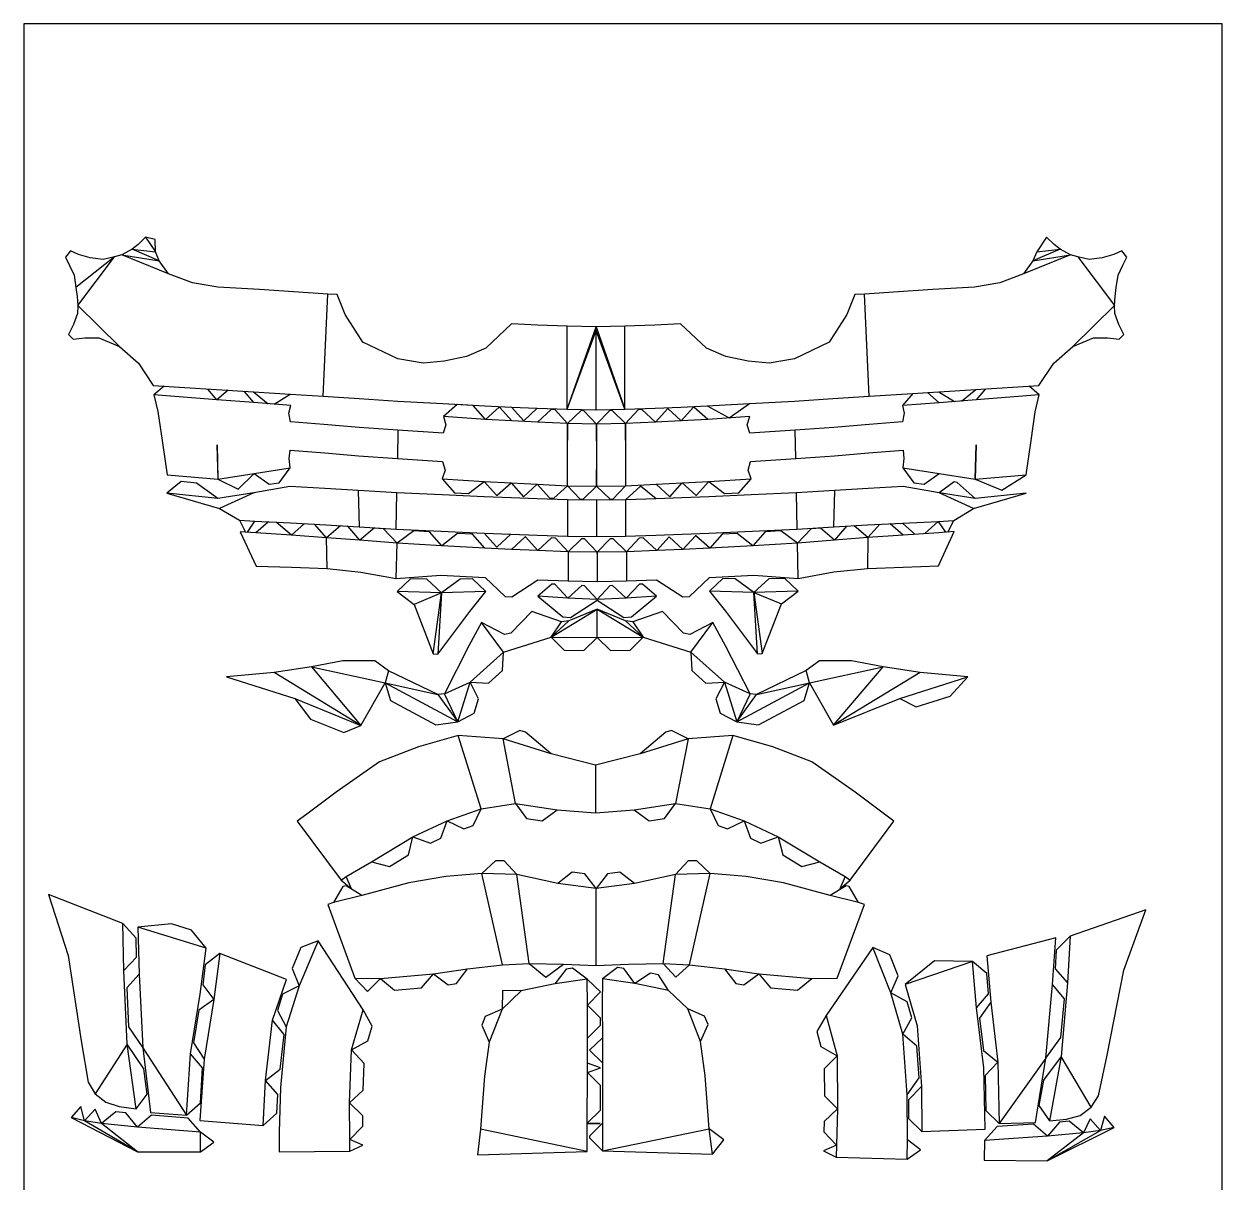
# Model space of a CAD drawing. Extents: x 35 to 967, y 23 to 835.
# Drawn here: x 35.2 to 492.2, y 393 to 834.9 of the extents above; entities that cross this region are included whole.
import ezdxf

# ---------------------------------------------------------------- set-up
doc = ezdxf.new("R2010")
doc.units = 0
doc.header["$MEASUREMENT"] = 0
for name, color, linetype in [('CutLine', 1, 'Continuous'), ('MountainLine', 5, 'Continuous'), ('ValleyLine', 5, 'Continuous')]:
    doc.layers.add(name, color=color, linetype=linetype)

msp = doc.modelspace()

# ---------------------------------------------------------------- linework, layer by layer
at = {"linetype": 'Continuous'}
msp.add_lwpolyline([(492.21, 834.9), (35.21, 834.9), (35.21, 22.9), (492.21, 22.9)], close=True, dxfattribs=at)
at = {"layer": 'CutLine', "linetype": 'Continuous'}
for p, q in [((78.76, 750.7), (76.46, 749.02)), ((81.61, 753.56), (78.76, 750.7)), ((85.3, 752.6), (81.61, 753.56)), ((85.39, 747.94), (85.3, 752.6)), ((425.3, 753.57), (421.51, 747.95)), ((428.15, 750.71), (425.3, 753.57)), ((430.44, 749.03), (428.15, 750.71)), ((52.93, 748.35), (51.05, 745.86)), ((51.05, 745.86), (52.56, 742.78)), ((55.99, 746.91), (52.93, 748.35)), ((60.41, 745.61), (55.99, 746.91)), ((65.44, 745.01), (60.41, 745.61)), ((69.73, 746.06), (65.44, 745.01)), ((72.49, 746.84), (69.73, 746.06)), ((76.46, 749.02), (72.49, 746.84)), ((86.81, 744.47), (85.39, 747.94)), ((421.51, 747.95), (420.09, 744.48)), ((434.42, 746.85), (430.44, 749.03)), ((437.18, 746.08), (434.42, 746.85)), ((441.47, 745.02), (437.18, 746.08)), ((446.5, 745.62), (441.47, 745.02)), ((450.91, 746.92), (446.5, 745.62)), ((453.98, 748.37), (450.91, 746.92)), ((455.86, 745.87), (453.98, 748.37)), ((454.34, 742.8), (455.86, 745.87)), ((52.56, 742.78), (54.38, 739.08)), ((90.39, 739.59), (86.81, 744.47)), ((420.09, 744.48), (416.51, 739.6)), ((452.53, 739.09), (454.34, 742.8)), ((54.38, 739.08), (55.02, 734.37)), ((99.47, 736.1), (90.39, 739.59)), ((109.14, 734.5), (99.47, 736.1)), ((407.44, 736.11), (397.77, 734.5)), ((416.51, 739.6), (407.44, 736.11)), ((451.88, 734.38), (452.53, 739.09)), ((55.02, 734.37), (55.48, 730.92)), ((125.03, 733.53), (109.14, 734.5)), ((138.08, 732.68), (125.03, 733.53)), ((151.13, 731.83), (138.08, 732.68)), ((154.72, 731.62), (151.13, 731.83)), ((157.78, 723.99), (154.72, 731.62)), ((352.19, 731.63), (349.12, 724)), ((355.78, 731.83), (352.19, 731.63)), ((368.82, 732.69), (355.78, 731.83)), ((381.87, 733.53), (368.82, 732.69)), ((397.77, 734.5), (381.87, 733.53)), ((451.43, 730.93), (451.88, 734.38)), ((55.48, 730.92), (55.77, 727.46)), ((55.77, 727.46), (55.58, 724.39)), ((451.13, 727.47), (451.43, 730.93)), ((451.32, 724.41), (451.13, 727.47)), ((55.58, 724.39), (54.1, 720.16)), ((164.52, 713.42), (157.79, 723.99)), ((349.12, 724), (342.39, 713.42)), ((452.81, 720.17), (451.32, 724.41)), ((54.1, 720.16), (52.17, 716.42)), ((221.22, 720.42), (211.35, 711.17)), ((231.07, 719.99), (221.22, 720.42)), ((242.44, 719.57), (231.07, 719.99)), ((253.47, 719.38), (242.44, 719.57)), ((264.47, 719.57), (253.45, 719.38)), ((253.46, 717.97), (253.47, 719.38)), ((275.83, 719.99), (264.47, 719.57)), ((285.69, 720.42), (275.83, 719.99)), ((295.56, 711.17), (285.69, 720.42)), ((454.73, 716.44), (452.81, 720.17)), ((52.17, 716.42), (53.96, 714.6)), ((53.96, 714.6), (58.42, 715.16)), ((58.42, 715.16), (63.78, 715.08)), ((63.78, 715.08), (71.62, 711.78)), ((177.82, 707.12), (164.52, 713.42)), ((342.39, 713.42), (329.09, 707.13)), ((435.29, 711.8), (443.13, 715.1)), ((443.13, 715.1), (448.49, 715.18)), ((448.49, 715.18), (452.94, 714.61)), ((452.94, 714.61), (454.73, 716.44)), ((71.62, 711.78), (78.92, 705.52)), ((211.35, 711.17), (204.03, 707.95)), ((302.88, 707.95), (295.56, 711.17)), ((427.99, 705.53), (435.29, 711.8)), ((78.92, 705.52), (84.55, 696.93)), ((187.45, 705.47), (177.82, 707.12)), ((195.48, 706.25), (187.45, 705.47)), ((204.03, 707.95), (195.48, 706.25)), ((311.42, 706.25), (302.88, 707.95)), ((319.47, 705.47), (311.42, 706.25)), ((329.09, 707.13), (319.47, 705.47)), ((422.37, 696.94), (427.99, 705.53)), ((84.55, 696.93), (108.61, 695.4)), ((88.63, 696.67), (84.79, 693.4)), ((108.82, 691.46), (105.29, 695.61)), ((108.61, 695.4), (122.71, 694.53)), ((113.07, 695.12), (108.82, 691.46)), ((122.91, 690.4), (119.17, 694.74)), ((392.87, 691.03), (398.31, 695.4)), ((398.31, 695.4), (422.37, 696.94)), ((402.01, 695.64), (398.44, 691.45)), ((422.47, 693.38), (418.58, 696.7)), ((84.79, 693.4), (86.31, 686.97)), ((122.71, 694.53), (128.33, 690)), ((136.97, 689.36), (122.91, 690.4)), ((130.61, 689.83), (136.79, 693.66)), ((136.79, 693.66), (149.31, 692.87)), ((149.31, 692.87), (163.13, 691.98)), ((163.13, 691.98), (177.82, 691.03)), ((177.82, 691.03), (195.02, 690.08)), ((195.02, 690.08), (211.05, 689.22)), ((304.15, 684.66), (311.9, 690.08)), ((311.9, 690.08), (329.1, 691.03)), ((329.1, 691.03), (343.78, 691.98)), ((343.78, 691.98), (357.6, 692.87)), ((357.6, 692.87), (370.12, 693.67)), ((370.12, 693.67), (384.2, 694.53)), ((374.23, 693.92), (370.29, 689.35)), ((384.35, 690.38), (379.86, 694.27)), ((384.2, 694.53), (390.19, 690.83)), ((398.44, 691.45), (384.35, 690.38)), ((420.95, 686.96), (422.47, 693.38)), ((86.31, 686.97), (87.92, 676)), ((136.26, 686.39), (136.97, 689.36)), ((136.87, 683.04), (136.26, 686.39)), ((200.5, 689.74), (195.18, 685.07)), ((206.53, 689.34), (200.5, 689.74)), ((211.2, 684.03), (206.53, 689.34)), ((211.05, 689.22), (221.17, 688.71)), ((216.47, 688.74), (211.2, 684.03)), ((216.61, 688.73), (216.47, 688.74)), ((221.32, 683.45), (216.61, 688.73)), ((221.17, 688.71), (225.87, 683.52)), ((225.87, 683.52), (230.96, 688.32)), ((230.96, 688.32), (242.44, 687.87)), ((236.32, 687.77), (231.1, 683)), ((237.82, 687.71), (236.32, 687.77)), ((242.58, 682.49), (237.82, 687.71)), ((242.44, 687.87), (253.46, 687.62)), ((247.72, 687.36), (242.6, 682.48)), ((248.73, 687.34), (247.72, 687.36)), ((253.61, 682.22), (248.73, 687.34)), ((253.46, 687.62), (264.46, 687.87)), ((258.53, 687.34), (253.65, 682.22)), ((259.53, 687.36), (258.53, 687.34)), ((264.65, 682.48), (259.53, 687.36)), ((264.46, 687.87), (275.94, 688.32)), ((269.44, 687.7), (264.67, 682.48)), ((270.93, 687.77), (269.44, 687.7)), ((276.15, 683), (270.93, 687.77)), ((275.95, 688.32), (285.73, 688.72)), ((280.81, 688.22), (276.15, 683)), ((285.93, 683.45), (280.81, 688.22)), ((285.73, 688.71), (295.86, 689.22)), ((290.64, 688.73), (285.93, 683.45)), ((290.78, 688.73), (290.64, 688.73)), ((296.06, 684.03), (290.78, 688.73)), ((295.86, 689.22), (304.15, 684.66)), ((370.29, 689.35), (370.99, 686.38)), ((370.99, 686.38), (370.38, 683.03)), ((419.34, 675.98), (420.95, 686.96)), ((149.62, 682.08), (136.87, 683.04)), ((163.12, 680.97), (149.62, 682.08)), ((177.82, 679.85), (163.12, 680.97)), ((196.15, 681.98), (195.1, 678.72)), ((195.18, 685.07), (196.15, 681.98)), ((231.1, 683.01), (221.32, 683.45)), ((242.6, 676.14), (242.58, 682.49)), ((242.6, 682.48), (242.58, 682.47)), ((253.65, 682.22), (253.61, 682.22)), ((253.61, 681.87), (253.61, 682.22)), ((253.61, 681.88), (253.65, 681.87)), ((253.65, 681.85), (253.61, 681.87)), ((253.65, 681.87), (253.63, 675.88)), ((264.67, 682.48), (264.65, 682.48)), ((264.65, 676.14), (264.65, 682.48)), ((312.08, 685.07), (296.05, 684.03)), ((311.1, 681.98), (312.08, 685.07)), ((312.15, 678.71), (311.1, 681.98)), ((344.13, 680.97), (329.44, 679.84)), ((357.64, 682.07), (344.13, 680.97)), ((370.38, 683.03), (357.64, 682.07)), ((195.1, 678.72), (177.82, 679.85)), ((329.44, 679.84), (312.15, 678.71)), ((87.92, 676), (89.78, 662.85)), ((109.23, 661.26), (108.89, 674.33)), ((136.36, 669.1), (136.71, 672.29)), ((136.71, 672.29), (149.94, 671.26)), ((242.6, 676.14), (242.6, 676.14)), ((264.65, 676.14), (264.65, 676.14)), ((357.31, 671.26), (370.54, 672.28)), ((370.54, 672.28), (370.89, 669.09)), ((398.36, 674.31), (398.02, 661.24)), ((417.48, 662.83), (419.34, 675.98)), ((136.74, 665.58), (136.36, 669.1)), ((149.94, 671.26), (162.86, 670.07)), ((162.86, 670.07), (177.65, 669.09)), ((177.65, 669.09), (194.88, 667.98)), ((194.88, 667.98), (195.82, 664.69)), ((311.44, 664.69), (312.38, 667.97)), ((312.38, 667.97), (329.61, 669.09)), ((329.61, 669.09), (344.39, 670.06)), ((344.39, 670.06), (357.31, 671.26)), ((370.89, 669.09), (370.51, 665.57)), ((89.78, 662.85), (109.23, 661.26)), ((116.87, 657.4), (122.99, 663.41)), ((122.99, 663.41), (128.71, 659.25)), ((132.58, 659.86), (136.74, 665.58)), ((195.82, 664.69), (194.71, 661.31)), ((253.63, 664.85), (253.65, 658.47)), ((312.54, 661.3), (311.44, 664.69)), ((370.51, 665.57), (374.67, 659.85)), ((378.55, 659.24), (384.27, 663.4)), ((384.27, 663.4), (398.04, 661.24)), ((408.15, 657.05), (417.48, 662.83)), ((95.23, 660.35), (89.73, 655.89)), ((101.06, 659.74), (95.23, 660.35)), ((109.15, 653.87), (101.06, 659.74)), ((109.2, 661.26), (109.21, 661.26)), ((109.21, 661.26), (116.87, 657.4)), ((136.64, 658.43), (122.93, 656.03)), ((128.71, 659.25), (132.58, 659.86)), ((150, 657.66), (136.64, 658.43)), ((194.71, 661.31), (199.41, 656.02)), ((204.79, 655.69), (210.8, 660.34)), ((210.8, 660.34), (215.51, 655.06)), ((215.75, 655.05), (221.03, 659.75)), ((221.03, 659.75), (225.72, 654.51)), ((225.72, 654.51), (230.92, 659.25)), ((230.92, 659.25), (235.69, 654.03)), ((237.32, 653.95), (242.54, 658.72)), ((242.54, 658.72), (247.43, 653.61)), ((248.5, 653.59), (253.62, 658.47)), ((253.62, 658.47), (253.65, 658.5)), ((253.65, 658.47), (258.76, 653.59)), ((259.84, 653.61), (264.72, 658.72)), ((270.35, 658.49), (264.69, 653.32)), ((264.72, 658.72), (276.34, 659.25)), ((276.31, 653.67), (270.35, 658.49)), ((276.34, 659.25), (281.54, 654.51)), ((281.54, 654.51), (286.22, 659.75)), ((286.22, 659.75), (291.5, 655.05)), ((291.75, 655.06), (296.46, 660.34)), ((296.46, 660.34), (302.47, 655.69)), ((307.84, 656.01), (312.54, 661.3)), ((370.58, 658.38), (357.22, 657.62)), ((384.29, 655.97), (370.58, 658.38)), ((374.67, 659.85), (378.55, 659.24)), ((390.01, 660.13), (384.29, 655.97)), ((391.22, 659.94), (390.01, 660.13)), ((398.07, 653.8), (391.22, 659.94)), ((398.02, 661.24), (408.15, 657.05)), ((398.04, 661.24), (398.05, 661.25)), ((89.73, 655.89), (109.8, 650.04)), ((122.93, 656.03), (109.15, 653.87)), ((162.7, 656.88), (150, 657.66)), ((177.39, 656.01), (162.7, 656.88)), ((194.68, 655.18), (177.39, 656.01)), ((210.77, 654.44), (194.68, 655.18)), ((199.41, 656.02), (204.79, 655.69)), ((221.01, 654.02), (210.77, 654.44)), ((215.51, 655.06), (215.75, 655.05)), ((230.91, 653.67), (221.01, 654.02)), ((242.53, 653.32), (230.91, 653.67)), ((235.69, 654.03), (237.32, 653.95)), ((247.43, 653.61), (248.5, 653.59)), ((258.76, 653.59), (259.84, 653.61)), ((286.2, 654.02), (276.31, 653.67)), ((296.45, 654.44), (286.2, 654.02)), ((291.5, 655.05), (291.75, 655.06)), ((312.54, 655.17), (296.45, 654.44)), ((302.47, 655.69), (307.84, 656.01)), ((329.82, 655.99), (312.54, 655.17)), ((344.53, 656.85), (329.82, 655.99)), ((357.22, 657.62), (344.53, 656.85)), ((397.42, 649.98), (417.49, 655.81)), ((417.49, 655.81), (398.07, 653.8)), ((109.8, 650.04), (117.37, 645.5)), ((253.61, 653.17), (242.53, 653.32)), ((264.69, 653.32), (253.61, 653.17)), ((389.85, 645.44), (397.42, 649.98)), ((117.37, 645.5), (119.7, 641)), ((120.46, 640.94), (123.31, 645.16)), ((123.31, 645.16), (136.85, 644.52)), ((128.47, 644.92), (123.68, 640.7)), ((137.21, 639.84), (131.43, 644.78)), ((136.85, 644.52), (150.3, 643.79)), ((356.91, 643.74), (370.36, 644.47)), ((370.36, 644.47), (375.07, 640.18)), ((378.9, 640.43), (383.91, 645.1)), ((383.91, 645.1), (386.7, 640.97)), ((387.56, 641.03), (389.85, 645.44)), ((123.68, 640.7), (117.74, 641.15)), ((117.74, 641.15), (123.74, 628.04)), ((142.27, 644.23), (137.21, 639.84)), ((150.64, 638.88), (146, 644.02)), ((150.3, 643.79), (163.05, 643.01)), ((155.97, 643.44), (150.64, 638.88)), ((158.75, 643.27), (158.68, 643.28)), ((163.38, 637.9), (158.75, 643.27)), ((163.05, 643.01), (177.21, 642.14)), ((168.75, 642.5), (163.38, 637.9)), ((172.36, 642.22), (168.75, 642.5)), ((177.52, 636.8), (172.36, 642.22)), ((177.21, 642.14), (194.28, 641.32)), ((183.87, 641.44), (177.52, 636.8)), ((189.88, 641.08), (183.87, 641.44)), ((194.58, 635.8), (189.88, 641.08)), ((194.28, 641.32), (210.72, 640.58)), ((200.58, 640.47), (194.58, 635.8)), ((206.29, 640.16), (200.58, 640.47)), ((211.01, 634.89), (206.29, 640.16)), ((210.72, 640.58), (215.52, 635.38)), ((215.73, 635.38), (220.93, 640.18)), ((220.93, 640.18), (230.96, 639.81)), ((230.96, 639.81), (242.5, 639.47)), ((264.71, 639.47), (276.26, 639.81)), ((276.26, 639.81), (286.29, 640.18)), ((286.29, 640.18), (296.49, 640.57)), ((296.49, 640.57), (312.94, 641.31)), ((301.49, 640.17), (296.78, 634.89)), ((307.21, 640.49), (301.49, 640.17)), ((313.22, 635.82), (307.21, 640.49)), ((312.94, 641.31), (330.01, 642.12)), ((317.91, 641.11), (313.22, 635.82)), ((323.92, 641.47), (317.91, 641.11)), ((330.28, 636.83), (323.92, 641.47)), ((330.01, 642.12), (344.16, 642.98)), ((335.43, 642.25), (330.28, 636.83)), ((339.04, 642.53), (335.43, 642.25)), ((344.41, 637.94), (339.04, 642.53)), ((344.16, 642.98), (356.91, 643.75)), ((349, 643.27), (344.41, 637.94)), ((357.15, 638.93), (351.88, 643.44)), ((361.73, 644.01), (357.15, 638.93)), ((370.58, 639.89), (365.59, 644.21)), ((384.12, 640.77), (370.58, 639.89)), ((384.06, 628.1), (390.05, 641.22)), ((390.05, 641.22), (384.12, 640.77)), ((215.52, 635.38), (215.73, 635.38)), ((226.44, 639.17), (221.22, 634.39)), ((226.48, 639.16), (226.44, 639.17)), ((231.25, 633.95), (226.48, 639.16)), ((236.43, 638.76), (231.25, 633.95)), ((237.98, 638.7), (236.43, 638.76)), ((242.79, 633.52), (237.98, 638.7)), ((242.5, 639.47), (253.61, 639.3)), ((247.89, 638.42), (242.79, 633.52)), ((248.99, 638.4), (247.89, 638.42)), ((253.9, 633.3), (248.99, 638.4)), ((253.61, 639.3), (264.71, 639.47)), ((258.82, 638.4), (253.91, 633.3)), ((259.91, 638.42), (258.82, 638.4)), ((265.01, 633.52), (259.91, 638.42)), ((269.82, 638.7), (265.01, 633.52)), ((271.37, 638.76), (269.82, 638.7)), ((276.56, 633.95), (271.37, 638.76)), ((281.33, 639.16), (276.56, 633.95)), ((281.37, 639.17), (281.33, 639.16)), ((286.58, 634.39), (281.37, 639.17)), ((291.33, 639.63), (286.58, 634.39)), ((291.54, 639.64), (291.33, 639.63)), ((296.78, 634.89), (291.54, 639.64)), ((221.22, 634.39), (211.01, 634.88)), ((253.91, 633.3), (253.9, 633.3)), ((253.91, 633.3), (253.9, 632.83)), ((123.74, 628.04), (137.26, 627.57)), ((137.26, 627.57), (150.85, 627.1)), ((150.85, 627.1), (163.65, 625.77)), ((344.14, 625.81), (356.95, 627.15)), ((356.95, 627.15), (370.54, 627.63)), ((370.54, 627.63), (384.06, 628.1)), ((163.65, 625.77), (177.24, 623.32)), ((177.24, 623.32), (194.18, 624.51)), ((182.7, 623.17), (177.56, 618.32)), ((188.82, 622.99), (182.7, 623.17)), ((194.54, 617.82), (188.82, 622.99)), ((194.18, 624.51), (211.08, 623.65)), ((201.64, 623.04), (194.54, 617.82)), ((206.3, 623.17), (201.64, 623.04)), ((211.44, 618.32), (206.3, 623.17)), ((211.08, 623.65), (218.76, 616.42)), ((221.27, 616.28), (231.28, 622.73)), ((231.28, 622.73), (242.77, 622.35)), ((242.77, 622.35), (253.9, 622.12)), ((253.9, 622.12), (265.04, 622.35)), ((265.04, 622.35), (276.52, 622.73)), ((276.52, 622.73), (286.53, 616.28)), ((289.06, 616.42), (296.73, 623.65)), ((301.81, 623.33), (296.67, 618.48)), ((296.73, 623.65), (313.62, 624.53)), ((306.47, 623.19), (301.81, 623.33)), ((313.58, 617.98), (306.47, 623.19)), ((319.3, 623.15), (313.58, 617.98)), ((313.62, 624.53), (330.56, 623.36)), ((325.4, 623.33), (319.3, 623.15)), ((330.55, 618.48), (325.4, 623.33)), ((330.56, 623.36), (344.14, 625.81)), ((177.56, 618.32), (183.99, 613.42)), ((205.28, 610.67), (211.44, 618.32)), ((236.56, 621.19), (231.24, 616.53)), ((237.75, 621.11), (236.56, 621.19)), ((242.72, 615.77), (237.75, 621.11)), ((248, 620.57), (242.72, 615.77)), ((249.04, 620.53), (248, 620.57)), ((253.84, 615.34), (249.04, 620.53)), ((258.65, 620.53), (253.84, 615.34)), ((259.69, 620.57), (258.65, 620.53)), ((264.97, 615.77), (259.69, 620.57)), ((269.94, 621.11), (264.97, 615.77)), ((271.12, 621.19), (269.94, 621.11)), ((276.44, 616.53), (271.12, 621.19)), ((296.67, 618.48), (302.83, 610.83)), ((324.12, 613.58), (330.55, 618.48)), ((183.99, 613.42), (191.32, 594.53)), ((218.76, 616.42), (221.27, 616.28)), ((231.24, 616.53), (240.79, 608.63)), ((243.71, 608.47), (253.84, 614.98)), ((253.84, 614.98), (263.98, 608.47)), ((266.89, 608.63), (276.44, 616.53)), ((286.53, 616.28), (289.06, 616.42)), ((316.8, 594.69), (324.12, 613.58)), ((193.13, 594.45), (205.28, 610.67)), ((228.98, 610.72), (220.92, 602.43)), ((240.27, 606.72), (228.98, 610.72)), ((240.79, 608.63), (243.71, 608.47)), ((253.87, 611.57), (243.06, 607.16)), ((264.69, 607.16), (253.87, 611.57)), ((263.98, 608.47), (266.89, 608.63)), ((278.77, 610.72), (267.48, 606.72)), ((286.81, 602.44), (278.77, 610.72)), ((302.83, 610.83), (314.99, 594.61)), ((209.73, 606.51), (204.95, 597.67)), ((218.53, 601.92), (209.73, 606.51)), ((243.06, 607.16), (240.27, 606.72)), ((267.48, 606.72), (264.69, 607.16)), ((298.02, 606.51), (289.22, 601.92)), ((302.8, 597.67), (298.02, 606.51)), ((218.12, 595.21), (236.36, 600.97)), ((220.92, 602.43), (218.53, 601.92)), ((236.36, 600.97), (241.31, 595.92)), ((248.83, 595.85), (253.87, 600.8)), ((253.87, 600.8), (258.92, 595.85)), ((266.44, 595.92), (271.39, 600.97)), ((271.39, 600.97), (289.63, 595.21)), ((289.22, 601.92), (286.81, 602.44)), ((191.32, 594.53), (193.13, 594.45)), ((204.95, 597.67), (195.57, 579.28)), ((217.75, 588.14), (218.12, 595.21)), ((241.31, 595.92), (248.83, 595.85)), ((258.92, 595.85), (266.44, 595.92)), ((289.63, 595.21), (289.99, 588.14)), ((312.18, 579.28), (302.8, 597.67)), ((314.99, 594.61), (316.8, 594.69)), ((144.83, 589.56), (130.67, 587.39)), ((156.86, 591.9), (144.83, 589.56)), ((169.03, 591.9), (156.86, 591.9)), ((174.2, 588.11), (169.03, 591.9)), ((338.7, 591.94), (333.52, 588.14)), ((350.87, 591.93), (338.7, 591.94)), ((362.91, 589.59), (350.87, 591.93)), ((377.06, 587.41), (362.91, 589.59)), ((130.67, 587.39), (112.51, 585.73)), ((112.51, 585.73), (138.47, 577.51)), ((193.08, 579.04), (174.2, 588.11)), ((212.41, 583.33), (217.75, 588.14)), ((289.99, 588.14), (295.34, 583.32)), ((333.52, 588.14), (314.65, 579.04)), ((395.22, 585.74), (377.06, 587.41)), ((388.45, 578.36), (395.22, 585.74)), ((163.7, 567.27), (172.93, 583.48)), ((172.93, 583.48), (174.97, 576.71)), ((205.35, 583.69), (212.41, 583.33)), ((208.64, 577.43), (205.35, 583.69)), ((295.34, 583.32), (302.4, 583.69)), ((302.4, 583.69), (299.11, 577.43)), ((332.77, 576.75), (334.8, 583.52)), ((334.8, 583.52), (344.02, 567.31)), ((138.47, 577.51), (144.47, 569.68)), ((174.97, 576.71), (192.31, 567.43)), ((195.57, 579.28), (193.08, 579.04)), ((206.93, 571.91), (208.64, 577.43)), ((299.11, 577.43), (300.82, 571.91)), ((314.65, 579.04), (312.18, 579.28)), ((315.44, 567.44), (332.77, 576.75)), ((344.02, 567.31), (369.25, 577.53)), ((369.25, 577.53), (375.53, 574.27)), ((375.53, 574.27), (388.45, 578.36)), ((200.67, 568.62), (206.93, 571.91)), ((300.82, 571.91), (307.08, 568.62)), ((144.47, 569.68), (157.19, 564.52)), ((157.19, 564.52), (163.7, 567.27)), ((192.31, 567.43), (200.67, 568.62)), ((307.08, 568.62), (315.44, 567.44)), ((200.89, 563.43), (185.72, 559.1)), ((218.04, 562.08), (200.89, 563.43)), ((224.3, 565.36), (218.04, 562.08)), ((226.52, 564.66), (224.3, 565.36)), ((236.29, 556.36), (226.52, 564.66)), ((280.02, 564.66), (270.26, 556.36)), ((282.24, 565.36), (280.02, 564.66)), ((288.51, 562.08), (282.24, 565.36)), ((305.65, 563.42), (288.51, 562.08)), ((320.82, 559.09), (305.65, 563.42)), ((185.72, 559.1), (170.86, 553.38)), ((335.68, 553.37), (320.82, 559.09)), ((170.86, 553.38), (154.25, 541.79)), ((253.28, 552.09), (236.29, 556.36)), ((270.26, 556.36), (253.27, 552.09)), ((352.29, 541.78), (335.68, 553.37)), ((154.25, 541.79), (143.14, 533.41)), ((363.41, 533.4), (352.29, 541.78)), ((206.59, 529.07), (209.63, 535.45)), ((209.63, 535.45), (222.74, 537.45)), ((222.74, 537.45), (226.95, 531.77)), ((232.88, 530.88), (238.56, 535.09)), ((238.56, 535.09), (253.27, 533.87)), ((253.27, 533.87), (267.99, 535.09)), ((267.99, 535.09), (273.67, 530.88)), ((279.59, 531.77), (283.79, 537.45)), ((283.79, 537.45), (296.91, 535.45)), ((296.91, 535.45), (299.96, 529.07)), ((143.14, 533.41), (139.47, 530.68)), ((139.47, 530.68), (156.24, 508.15)), ((194.22, 524.18), (196.6, 530.84)), ((196.6, 530.84), (202.98, 527.79)), ((226.95, 531.77), (232.88, 530.88)), ((273.67, 530.88), (279.59, 531.77)), ((303.56, 527.79), (309.94, 530.83)), ((309.94, 530.83), (312.32, 524.17)), ((350.3, 508.14), (367.07, 530.67)), ((367.07, 530.67), (363.41, 533.4)), ((202.98, 527.79), (206.59, 529.07)), ((299.96, 529.07), (303.56, 527.79)), ((181.89, 517.81), (183.6, 524.67)), ((183.6, 524.67), (190.26, 522.3)), ((190.26, 522.3), (194.22, 524.18)), ((312.32, 524.17), (316.29, 522.29)), ((316.29, 522.29), (322.95, 524.67)), ((322.95, 524.67), (324.65, 517.81)), ((174.65, 513.46), (181.89, 517.81)), ((324.65, 517.81), (331.89, 513.45)), ((158.09, 509.54), (167.79, 515.16)), ((167.79, 515.16), (174.65, 513.46)), ((215.06, 515.62), (209.91, 510.76)), ((218.32, 515.52), (215.06, 515.62)), ((223.17, 510.38), (218.32, 515.52)), ((288.54, 515.52), (283.69, 510.38)), ((291.81, 515.62), (288.54, 515.52)), ((296.95, 510.76), (291.81, 515.62)), ((331.89, 513.45), (338.75, 515.16)), ((338.75, 515.16), (348.45, 509.53)), ((156.24, 508.15), (160.15, 504.83)), ((160.15, 504.83), (158.09, 509.54)), ((196.14, 509.61), (181.96, 507.16)), ((209.91, 510.76), (196.14, 509.61)), ((238.79, 506.9), (223.17, 510.38)), ((244.37, 511.24), (238.79, 506.9)), ((249.09, 510.65), (244.37, 511.24)), ((253.43, 505.07), (249.09, 510.65)), ((257.78, 510.65), (253.44, 505.07)), ((262.5, 511.24), (257.78, 510.65)), ((268.08, 506.9), (262.5, 511.24)), ((283.69, 510.38), (268.08, 506.9)), ((310.73, 509.61), (296.95, 510.76)), ((324.91, 507.16), (310.73, 509.61)), ((348.45, 509.53), (346.39, 504.83)), ((346.39, 504.83), (350.3, 508.14)), ((44.63, 502.78), (52.07, 479.5)), ((72.97, 491.66), (44.63, 502.78)), ((156.9, 505.73), (153.26, 499.67)), ((158.07, 506.03), (156.9, 505.73)), ((164.14, 502.39), (158.07, 506.03)), ((181.96, 507.16), (164.14, 502.39)), ((342.73, 502.39), (324.91, 507.16)), ((348.79, 506.02), (342.73, 502.39)), ((349.97, 505.73), (348.79, 506.02)), ((353.6, 499.67), (349.97, 505.73)), ((153.26, 499.67), (151.09, 498.86)), ((151.09, 498.86), (161.41, 470.75)), ((345.45, 470.74), (355.77, 498.86)), ((355.77, 498.86), (353.6, 499.67)), ((463.08, 496.83), (434.31, 486.88)), ((454.69, 473.87), (463.08, 496.83)), ((78.07, 486.06), (72.97, 491.66)), ((91.5, 491.53), (78.66, 490.27)), ((78.66, 490.27), (79.15, 472.38)), ((99.11, 489.17), (91.5, 491.53)), ((104.68, 482.22), (99.11, 489.17)), ((78.2, 478.86), (78.07, 486.06)), ((147.42, 485.09), (140.87, 482.44)), ((164.62, 458.74), (147.42, 485.09)), ((428.86, 486.23), (402.52, 479.32)), ((427.6, 468.38), (428.86, 486.23)), ((434.31, 486.88), (428.98, 481.5)), ((102.41, 464.67), (104.68, 482.22)), ((109.97, 480.2), (104.37, 475.89)), ((135.34, 470.33), (109.97, 480.2)), ((140.87, 482.44), (137.5, 474.47)), ((358.99, 482.56), (341.2, 456.59)), ((365.48, 479.75), (358.99, 482.56)), ((428.98, 481.5), (428.56, 474.31)), ((52.07, 479.5), (57.09, 446.83)), ((73.29, 473.77), (78.2, 478.86)), ((104.37, 475.89), (103.38, 468.26)), ((204.39, 474.39), (217.78, 475.92)), ((217.78, 475.92), (227.87, 476.37)), ((227.87, 476.37), (234.33, 471.23)), ((234.33, 471.23), (241.01, 476.09)), ((241.01, 476.09), (253.43, 475.62)), ((253.43, 475.62), (265.86, 476.09)), ((265.86, 476.09), (278.99, 476.37)), ((278.99, 476.37), (283.81, 471.15)), ((283.81, 471.15), (289.08, 475.93)), ((289.08, 475.93), (302.48, 474.39)), ((368.67, 471.71), (365.48, 479.75)), ((382.56, 477.46), (371.28, 468.35)), ((397.06, 477.1), (382.56, 477.46)), ((402.47, 472.55), (397.06, 477.1)), ((402.52, 479.32), (404.02, 461.69)), ((74.56, 445.57), (73.29, 473.77)), ((79.15, 472.38), (74.4, 467.14)), ((137.5, 474.47), (140.16, 467.92)), ((161.41, 470.75), (166.28, 465.73)), ((186.87, 467.09), (191.4, 472.51)), ((191.4, 472.51), (197.07, 468.28)), ((200.16, 468.73), (204.39, 474.39)), ((242.01, 474.29), (237.77, 468.63)), ((244.41, 474.63), (242.01, 474.29)), ((250.07, 470.4), (244.41, 474.63)), ((261.58, 474.82), (255.92, 470.58)), ((263.99, 474.47), (261.58, 474.82)), ((268.22, 468.81), (263.99, 474.47)), ((274.15, 472.67), (268.22, 468.81)), ((277.21, 472.02), (274.15, 472.67)), ((281.07, 466.1), (277.21, 472.02)), ((302.48, 474.39), (306.71, 468.73)), ((309.8, 468.28), (315.47, 472.51)), ((315.47, 472.51), (320, 467.09)), ((335.68, 470.7), (345.45, 470.74)), ((365.87, 465.22), (368.67, 471.71)), ((403.12, 464.88), (402.47, 472.55)), ((428.56, 474.31), (433.26, 469.02)), ((448.33, 441.43), (454.69, 473.87)), ((74.4, 467.14), (75.14, 452.27)), ((103.38, 468.26), (107.69, 462.66)), ((130.02, 454.78), (135.34, 470.33)), ((140.16, 467.92), (133.89, 464.65)), ((166.28, 465.73), (171.19, 470.7)), ((171.19, 470.7), (176.61, 466.17)), ((176.61, 466.17), (186.87, 467.09)), ((197.07, 468.28), (200.16, 468.73)), ((237.77, 468.63), (224.91, 465.91)), ((255.12, 465.52), (250.07, 470.4)), ((255.92, 470.58), (255.82, 460.74)), ((306.71, 468.73), (309.8, 468.28)), ((320, 467.09), (330.25, 466.17)), ((330.25, 466.17), (335.68, 470.7)), ((371.28, 468.35), (375.9, 452.59)), ((432.11, 462.94), (427.6, 468.39)), ((433.26, 469.02), (430.81, 440.9)), ((98.69, 441.88), (102.41, 464.67)), ((107.69, 462.66), (101.95, 458.53)), ((133.89, 464.65), (131.96, 458.51)), ((217.77, 466), (217.62, 458.93)), ((217.84, 466.07), (217.77, 466)), ((224.91, 465.91), (217.84, 466.07)), ((250.17, 460.55), (255.12, 465.52)), ((288.38, 459.11), (281.07, 466.1)), ((372.06, 461.81), (365.87, 465.22)), ((373.85, 455.64), (372.06, 461.81)), ((398.56, 459.48), (403.12, 464.88)), ((404.02, 461.69), (399.72, 455.54)), ((430.73, 448.12), (432.11, 462.94)), ((101.95, 458.53), (99.93, 446.18)), ((131.96, 458.51), (135.23, 452.24)), ((168.01, 452.53), (164.62, 458.74)), ((217.62, 458.93), (211.13, 456.11)), ((255.15, 455.54), (250.17, 460.55)), ((255.82, 460.74), (255.86, 448.08)), ((294.86, 456.3), (288.38, 459.11)), ((401.29, 436.55), (398.56, 459.48)), ((134.42, 449.25), (130.02, 454.78)), ((166.35, 446.85), (168.01, 452.53)), ((211.13, 456.11), (209.85, 452.87)), ((209.85, 452.87), (212.67, 446.39)), ((250.13, 447.89), (255.15, 452.88)), ((255.15, 452.88), (255.15, 455.54)), ((293.32, 446.57), (296.14, 453.06)), ((296.14, 453.06), (294.86, 456.3)), ((341.2, 456.59), (337.67, 450.47)), ((370.44, 449.45), (373.85, 455.64)), ((375.9, 452.59), (377.53, 429.43)), ((399.72, 455.54), (401.19, 443.14)), ((75.14, 452.27), (80.54, 444.19)), ((132.92, 436.12), (134.42, 449.25)), ((135.23, 452.24), (133.09, 429.13)), ((250.13, 438.34), (250.13, 447.89)), ((255.86, 448.08), (250.87, 443.3)), ((337.67, 450.47), (339.21, 444.75)), ((375.78, 444.81), (370.44, 449.45)), ((424.98, 440.28), (430.73, 448.12)), ((57.09, 446.83), (59.71, 431.16)), ((80.89, 436.23), (74.56, 445.57)), ((80.54, 444.19), (83.43, 419.49)), ((99.93, 446.18), (103.96, 439.87)), ((160.14, 443.46), (166.35, 446.85)), ((164.97, 438.29), (160.14, 443.46)), ((212.67, 446.39), (210.94, 433.38)), ((250.87, 443.3), (255.87, 438.53)), ((295.06, 433.56), (293.32, 446.57)), ((339.21, 444.75), (345.34, 441.22)), ((376.62, 432.79), (375.78, 444.81)), ((103.36, 436.57), (98.69, 441.88)), ((103.96, 439.87), (102.35, 416.52)), ((345.34, 441.22), (340.4, 436.15)), ((401.19, 443.14), (406.75, 438.76)), ((406.75, 438.76), (401.85, 433.66)), ((421.03, 415.73), (424.98, 440.28)), ((430.81, 440.9), (424.11, 431.84)), ((445.07, 425.89), (448.33, 441.43)), ((82.22, 426.57), (80.89, 436.23)), ((102.5, 423.19), (103.36, 436.57)), ((127.38, 431.72), (132.92, 436.12)), ((164.61, 428.04), (164.97, 438.29)), ((250.12, 434.85), (255.12, 436.59)), ((255.11, 429.83), (250.12, 434.85)), ((255.12, 436.59), (250.13, 438.34)), ((255.87, 438.53), (255.87, 435.03)), ((255.87, 435.03), (255.94, 415.7)), ((340.4, 436.15), (340.53, 425.9)), ((401.87, 413.15), (401.29, 436.55)), ((59.71, 431.16), (62.37, 426.69)), ((132.09, 426.45), (127.38, 431.72)), ((210.94, 433.38), (209.4, 413.14)), ((255.07, 420.49), (255.11, 429.83)), ((296.59, 413.33), (295.06, 433.56)), ((372.07, 426.29), (376.62, 432.79)), ((401.85, 433.66), (402.13, 420.25)), ((424.11, 431.84), (422.38, 422.23)), ((62.37, 426.69), (66.41, 423.44)), ((77.95, 420.94), (82.22, 426.57)), ((131.7, 419.29), (132.09, 426.45)), ((133.09, 429.13), (132.51, 411.97)), ((159.44, 423.22), (164.61, 428.04)), ((340.53, 425.9), (345.59, 420.96)), ((372.26, 409.12), (372.07, 426.29)), ((377.53, 429.43), (372.59, 424.38)), ((442.23, 421.53), (445.07, 425.89)), ((56.91, 421.87), (53.16, 417.62)), ((58.36, 416.39), (56.91, 421.87)), ((62.35, 420.83), (58.36, 416.39)), ((64.81, 415.39), (62.35, 420.83)), ((66.41, 423.44), (71.48, 421.79)), ((71.48, 421.79), (77.95, 420.94)), ((97.19, 418.52), (102.5, 423.19)), ((164.46, 418.24), (159.44, 423.22)), ((250.05, 415.51), (255.07, 420.49)), ((345.59, 420.96), (340.46, 416.1)), ((372.59, 424.38), (372.67, 417.21)), ((422.38, 422.23), (426.42, 416.42)), ((438.06, 418.45), (442.23, 421.53)), ((53.16, 417.62), (78.51, 404.59)), ((70.3, 419.84), (64.81, 415.39)), ((74.08, 419.44), (70.3, 419.84)), ((78.53, 413.94), (74.08, 419.44)), ((83.91, 418.52), (78.53, 413.94)), ((83.43, 419.49), (97.19, 418.52)), ((97.81, 417.41), (83.91, 418.52)), ((102.61, 412), (97.81, 417.41)), ((102.35, 416.52), (126.43, 414.58)), ((126.43, 414.58), (131.7, 419.29)), ((164.48, 414.32), (164.46, 418.24)), ((340.46, 416.1), (340.35, 412.18)), ((372.67, 417.21), (377.73, 412.27)), ((402.13, 420.25), (407.23, 415.36)), ((430.17, 415.91), (425.65, 410.47)), ((426.42, 416.42), (432.92, 417.01)), ((433.96, 416.26), (430.17, 415.91)), ((432.92, 417.01), (438.06, 418.45)), ((439.4, 411.74), (433.96, 416.26)), ((441.92, 417.15), (439.4, 411.74)), ((445.86, 412.66), (441.92, 417.15)), ((447.38, 418.12), (445.86, 412.66)), ((451.07, 413.82), (447.38, 418.12)), ((107.6, 408.28), (102.61, 412)), ((132.51, 411.97), (132.56, 404.53)), ((159.51, 409.29), (164.48, 414.32)), ((209.4, 413.14), (208.16, 403.44)), ((255.05, 415.32), (250.05, 415.51)), ((250.05, 415.25), (255.05, 415.32)), ((250.07, 404.71), (250.05, 415.25)), ((255.94, 415.44), (250.93, 410.45)), ((255.94, 415.7), (255.94, 415.44)), ((302.16, 409.11), (296.59, 413.33)), ((340.35, 412.18), (345.21, 407.05)), ((377.73, 412.27), (401.87, 413.15)), ((406.42, 414.17), (401.55, 408.83)), ((420.33, 415.12), (406.42, 414.17)), ((407.23, 415.36), (421.03, 415.73)), ((425.65, 410.47), (420.33, 415.12)), ((425.55, 401.12), (451.07, 413.82)), ((102.6, 404.56), (107.6, 408.28)), ((164.52, 407.04), (159.51, 409.29)), ((159.54, 404.72), (164.52, 407.04)), ((250.93, 410.45), (250.93, 409.91)), ((250.93, 409.91), (255.92, 404.9)), ((297.82, 403.63), (302.16, 409.11)), ((345.21, 407.05), (340.15, 404.91)), ((377.15, 405.26), (372.26, 409.12)), ((401.55, 408.83), (401.47, 401.39)), ((78.51, 404.59), (102.6, 404.56)), ((132.56, 404.53), (159.54, 404.72)), ((208.16, 403.44), (250.07, 404.71)), ((255.92, 404.9), (297.82, 403.63)), ((340.15, 404.91), (345.08, 402.48)), ((345.08, 402.48), (372.04, 401.68)), ((372.04, 401.68), (377.15, 405.26)), ((401.47, 401.39), (425.55, 401.12))]:
    msp.add_line(p, q, dxfattribs=at)
at = {"layer": 'MountainLine', "linetype": 'Continuous'}
for p, q in [((81.61, 753.56), (85.39, 747.94)), ((69.73, 746.06), (55.02, 734.37)), ((72.49, 746.84), (86.81, 744.47)), ((76.46, 749.02), (85.39, 747.94)), ((420.09, 744.48), (434.42, 746.85)), ((421.51, 747.95), (430.44, 749.03)), ((149.31, 692.87), (151.13, 731.83)), ((357.6, 692.87), (355.78, 731.83)), ((242.44, 687.87), (242.44, 719.57)), ((242.44, 687.87), (253.47, 719.38)), ((253.45, 719.38), (264.46, 687.87)), ((253.46, 687.62), (253.46, 717.97)), ((264.46, 687.87), (264.47, 719.57)), ((384.2, 694.53), (398.31, 695.4)), ((108.82, 691.46), (84.79, 693.4)), ((122.91, 690.4), (108.82, 691.46)), ((295.86, 689.22), (311.9, 690.08)), ((422.47, 693.38), (398.44, 691.45)), ((211.2, 684.03), (195.18, 685.07)), ((242.6, 682.48), (242.6, 676.14)), ((253.64, 675.88), (253.61, 681.87)), ((253.65, 682.22), (253.65, 681.87)), ((264.67, 682.48), (264.65, 676.14)), ((177.82, 679.85), (177.65, 669.09)), ((329.61, 669.09), (329.44, 679.84)), ((242.55, 665.39), (242.6, 676.14)), ((253.63, 675.88), (253.63, 675.29)), ((253.63, 675.29), (253.63, 665.14)), ((264.65, 676.14), (264.71, 665.38)), ((109.21, 661.26), (122.99, 663.41)), ((242.54, 658.72), (242.55, 665.38)), ((253.62, 658.47), (253.63, 664.85)), ((253.63, 665.14), (253.63, 664.85)), ((264.71, 665.38), (264.72, 658.72)), ((398.02, 661.24), (417.48, 662.83)), ((194.71, 661.31), (210.8, 660.34)), ((210.8, 660.34), (221.03, 659.75)), ((221.03, 659.75), (230.92, 659.25)), ((230.92, 659.25), (242.54, 658.72)), ((242.54, 658.72), (253.62, 658.47)), ((253.65, 658.47), (264.72, 658.72)), ((276.34, 659.25), (286.22, 659.75)), ((286.22, 659.75), (296.46, 660.34)), ((296.46, 660.34), (312.54, 661.3)), ((109.15, 653.87), (89.73, 655.89)), ((162.7, 656.88), (163.05, 643.01)), ((177.21, 642.14), (177.39, 656.01)), ((276.31, 653.67), (264.69, 653.32)), ((329.82, 655.99), (330.01, 642.12)), ((344.16, 642.98), (344.53, 656.85)), ((398.07, 653.8), (384.29, 655.97)), ((242.53, 653.32), (242.5, 639.47)), ((253.61, 653.17), (253.61, 652.56)), ((253.61, 652.56), (253.61, 639.3)), ((264.69, 653.32), (264.71, 639.47)), ((150.85, 627.1), (150.64, 638.88)), ((163.38, 637.9), (150.64, 638.88)), ((177.52, 636.8), (163.38, 637.9)), ((177.24, 623.32), (177.52, 636.8)), ((344.41, 637.94), (330.28, 636.83)), ((330.56, 623.36), (330.28, 636.83)), ((357.15, 638.93), (344.41, 637.94)), ((357.15, 638.93), (356.95, 627.15)), ((242.79, 633.52), (242.77, 622.35)), ((253.9, 632.83), (253.9, 633.3)), ((253.9, 632.83), (253.9, 622.12)), ((265.01, 633.52), (265.04, 622.35)), ((194.54, 617.82), (177.56, 618.32)), ((191.32, 594.53), (194.54, 617.82)), ((211.44, 618.32), (194.54, 617.82)), ((313.58, 617.98), (296.67, 618.48)), ((330.55, 618.48), (313.58, 617.98)), ((313.58, 617.98), (316.8, 594.69)), ((253.84, 615.34), (253.84, 614.98)), ((253.87, 600.8), (253.87, 611.57)), ((218.12, 595.21), (209.73, 606.51)), ((243.06, 607.16), (236.36, 600.97)), ((236.36, 600.97), (240.27, 606.72)), ((271.39, 600.97), (264.69, 607.16)), ((267.48, 606.72), (271.39, 600.97)), ((289.63, 595.21), (298.02, 606.51)), ((144.83, 589.56), (163.7, 567.27)), ((344.02, 567.31), (362.91, 589.59)), ((163.7, 567.27), (130.67, 587.39)), ((377.06, 587.41), (344.02, 567.31)), ((172.93, 583.48), (193.08, 579.04)), ((195.57, 579.28), (205.35, 583.69)), ((312.18, 579.28), (302.4, 583.69)), ((314.65, 579.04), (334.8, 583.52)), ((193.08, 579.04), (200.67, 568.62)), ((307.08, 568.62), (314.65, 579.04)), ((209.63, 535.45), (200.89, 563.43)), ((305.65, 563.42), (296.91, 535.45)), ((222.74, 537.45), (218.04, 562.08)), ((288.51, 562.08), (283.79, 537.45)), ((253.27, 552.09), (253.27, 551.37)), ((253.27, 551.37), (253.27, 533.87)), ((217.78, 475.92), (209.91, 510.76)), ((227.87, 476.37), (223.17, 510.38)), ((278.99, 476.37), (283.69, 510.38)), ((289.08, 475.93), (296.95, 510.76)), ((253.43, 503.8), (253.43, 505.07)), ((253.43, 475.62), (253.43, 503.8)), ((73.29, 473.77), (72.97, 491.66)), ((434.31, 486.88), (433.26, 469.02)), ((109.97, 480.2), (107.69, 462.66)), ((227.87, 476.37), (241.01, 476.09)), ((278.99, 476.37), (289.08, 475.93)), ((398.56, 459.48), (397.06, 477.1)), ((79.15, 472.38), (80.54, 444.19)), ((161.41, 470.75), (171.19, 470.7)), ((171.19, 470.7), (191.4, 472.51)), ((191.4, 472.51), (204.39, 474.39)), ((302.48, 474.39), (315.47, 472.51)), ((315.47, 472.51), (335.68, 470.7)), ((250.07, 470.4), (237.77, 468.63)), ((250.17, 460.55), (250.07, 470.4)), ((268.22, 468.81), (255.92, 470.58)), ((281.07, 466.1), (268.22, 468.81)), ((424.98, 440.28), (427.6, 468.39)), ((107.69, 462.66), (103.96, 439.87)), ((224.91, 465.91), (217.62, 458.93)), ((404.02, 461.69), (406.75, 438.76)), ((217.62, 458.93), (212.67, 446.39)), ((250.13, 447.89), (250.17, 460.55)), ((293.32, 446.57), (288.38, 459.11)), ((255.86, 448.08), (255.87, 438.53)), ((74.56, 445.57), (62.37, 426.69)), ((77.95, 420.94), (74.56, 445.57)), ((97.19, 418.52), (98.69, 441.88)), ((406.75, 438.76), (407.23, 415.36)), ((430.81, 440.9), (426.42, 416.42)), ((442.23, 421.53), (430.81, 440.9)), ((250.05, 415.51), (250.12, 434.85)), ((250.12, 434.85), (250.13, 438.34)), ((58.36, 416.39), (53.16, 417.62)), ((78.51, 404.59), (58.36, 416.39)), ((64.81, 415.39), (58.36, 416.39)), ((78.51, 404.59), (64.81, 415.39)), ((78.53, 413.94), (64.81, 415.39)), ((102.61, 412), (78.53, 413.94)), ((250.07, 404.71), (209.4, 413.14)), ((250.05, 415.25), (250.05, 415.51)), ((255.94, 415.44), (255.92, 404.9)), ((255.92, 404.9), (296.59, 413.33)), ((297.82, 403.63), (296.59, 413.33)), ((425.55, 401.12), (445.86, 412.66)), ((439.4, 411.74), (425.55, 401.12)), ((439.4, 411.74), (425.65, 410.47)), ((445.86, 412.66), (439.4, 411.74)), ((451.07, 413.82), (445.86, 412.66)), ((425.65, 410.47), (401.55, 408.83))]:
    msp.add_line(p, q, dxfattribs=at)
at = {"layer": 'ValleyLine', "linetype": 'Continuous'}
for p, q in [((55.77, 727.46), (69.73, 746.06)), ((90.39, 739.59), (72.49, 746.84)), ((86.81, 744.47), (76.46, 749.02)), ((434.42, 746.85), (416.51, 739.6)), ((430.44, 749.03), (420.09, 744.48)), ((437.18, 746.08), (451.13, 727.47)), ((55.77, 727.46), (71.62, 711.78)), ((451.13, 727.47), (435.29, 711.8)), ((242.44, 687.87), (253.46, 717.97)), ((253.45, 719.38), (253.46, 717.97)), ((264.46, 687.87), (253.46, 717.97)), ((122.71, 694.53), (136.79, 693.66)), ((384.35, 690.38), (370.29, 689.35)), ((221.17, 688.71), (230.96, 688.32)), ((221.32, 683.45), (211.2, 684.03)), ((242.58, 682.49), (231.1, 683)), ((253.61, 682.22), (242.6, 682.48)), ((264.65, 682.48), (253.65, 682.22)), ((276.15, 683), (264.67, 682.48)), ((285.93, 683.45), (276.15, 683)), ((296.06, 684.03), (285.93, 683.45)), ((108.89, 674.33), (109.21, 661.26)), ((398.04, 661.24), (398.36, 674.31)), ((122.99, 663.41), (136.74, 665.58)), ((370.51, 665.57), (384.27, 663.4)), ((122.93, 656.03), (109.8, 650.04)), ((397.42, 649.98), (384.29, 655.97)), ((117.37, 645.5), (123.31, 645.16)), ((370.36, 644.47), (383.91, 645.1)), ((383.91, 645.1), (389.85, 645.44)), ((137.21, 639.84), (123.68, 640.7)), ((150.64, 638.88), (137.21, 639.84)), ((210.72, 640.58), (220.93, 640.18)), ((370.58, 639.89), (357.15, 638.93)), ((194.58, 635.8), (177.52, 636.8)), ((211.01, 634.89), (194.58, 635.8)), ((313.22, 635.82), (296.78, 634.89)), ((330.28, 636.83), (313.22, 635.82)), ((231.25, 633.95), (221.22, 634.39)), ((242.79, 633.52), (231.25, 633.95)), ((253.9, 633.3), (242.79, 633.52)), ((265.01, 633.52), (253.91, 633.3)), ((276.56, 633.95), (265.01, 633.52)), ((286.58, 634.39), (276.56, 633.95)), ((296.78, 634.89), (286.58, 634.39)), ((194.54, 617.82), (183.99, 613.42)), ((194.54, 617.82), (193.13, 594.45)), ((314.99, 594.61), (313.58, 617.98)), ((313.58, 617.98), (324.12, 613.58)), ((242.72, 615.77), (231.24, 616.53)), ((253.84, 615.34), (242.72, 615.77)), ((264.97, 615.77), (253.84, 615.34)), ((276.44, 616.53), (264.97, 615.77)), ((236.36, 600.97), (253.87, 611.57)), ((253.87, 611.57), (271.39, 600.97)), ((236.36, 600.97), (253.87, 600.8)), ((253.87, 600.8), (271.39, 600.97)), ((205.35, 583.69), (218.12, 595.21)), ((289.63, 595.21), (302.4, 583.69)), ((144.83, 589.56), (172.93, 583.48)), ((334.8, 583.52), (362.91, 589.59)), ((174.2, 588.11), (172.93, 583.48)), ((334.8, 583.52), (333.52, 588.14)), ((369.25, 577.53), (395.22, 585.74)), ((172.93, 583.48), (200.67, 568.62)), ((200.67, 568.62), (205.35, 583.69)), ((302.4, 583.69), (307.08, 568.62)), ((307.08, 568.62), (334.8, 583.52)), ((138.47, 577.51), (163.7, 567.27)), ((200.67, 568.62), (195.57, 579.28)), ((312.18, 579.28), (307.08, 568.62)), ((236.29, 556.36), (218.04, 562.08)), ((288.51, 562.08), (270.26, 556.36)), ((196.6, 530.84), (209.63, 535.45)), ((222.74, 537.45), (238.56, 535.09)), ((267.99, 535.09), (283.79, 537.45)), ((296.91, 535.45), (309.94, 530.83)), ((183.6, 524.67), (196.6, 530.84)), ((309.94, 530.83), (322.95, 524.67)), ((167.79, 515.16), (183.6, 524.67)), ((322.95, 524.67), (338.75, 515.16)), ((156.24, 508.15), (158.09, 509.54)), ((223.17, 510.38), (209.91, 510.76)), ((296.95, 510.76), (283.69, 510.38)), ((348.45, 509.53), (350.3, 508.14)), ((253.43, 505.07), (238.79, 506.9)), ((268.08, 506.9), (253.44, 505.07)), ((164.14, 502.39), (153.26, 499.67)), ((353.6, 499.67), (342.73, 502.39)), ((104.68, 482.22), (78.66, 490.27)), ((147.42, 485.09), (140.16, 467.92)), ((365.87, 465.22), (358.99, 482.56)), ((397.06, 477.1), (371.28, 468.35)), ((140.16, 467.92), (135.23, 452.24)), ((370.44, 449.45), (365.87, 465.22)), ((160.14, 443.46), (164.62, 458.74)), ((127.38, 431.72), (130.02, 454.78)), ((341.2, 456.59), (345.34, 441.22)), ((372.07, 426.29), (370.44, 449.45)), ((80.54, 444.19), (97.19, 418.52)), ((159.44, 423.22), (160.14, 443.46)), ((345.34, 441.22), (345.59, 420.96)), ((424.98, 440.28), (407.23, 415.36)), ((126.43, 414.58), (127.38, 431.72)), ((377.53, 429.43), (377.73, 412.27)), ((159.51, 409.29), (159.44, 423.22)), ((345.59, 420.96), (345.21, 407.05)), ((102.6, 404.56), (102.61, 412)), ((159.54, 404.72), (159.51, 409.29)), ((345.21, 407.05), (345.08, 402.48)), ((372.04, 401.68), (372.26, 409.12))]:
    msp.add_line(p, q, dxfattribs=at)

doc.saveas('drawing.dxf')
